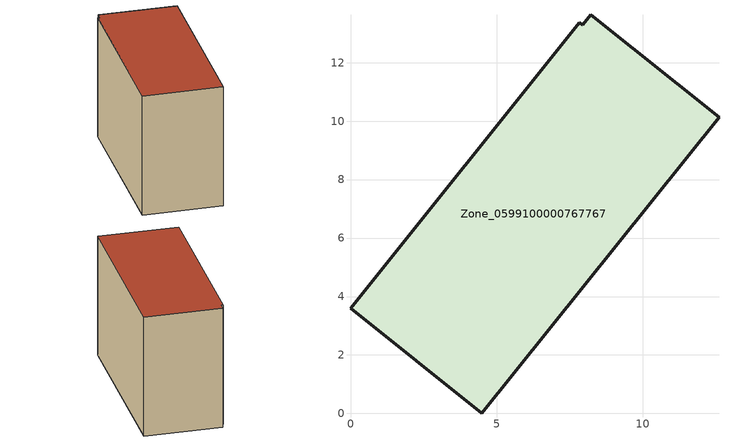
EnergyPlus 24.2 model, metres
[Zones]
Zone_0599100000767767
 floor ground (C_G): 0,3.6 7.82,13.37 7.94,13.29 8.22,13.65 12.61,10.13 4.5,0 z0.39
 wall outside (C_F): 0,3.6 4.5,0 12.61,10.13 8.22,13.65 7.94,13.29 7.82,13.37 0,3.6 z0.39:9.55
 roof outside (C_R): 7.82,13.37 0,3.6 4.5,0 12.61,10.13 8.22,13.65 7.94,13.29 z9.55
[BUILDING]
Pand.0599100000767767: North Axis=0; Terrain=City; Loads Convergence Tolerance Value=0.04; Temperature Convergence Tolerance Value=0.4; Solar Distribution=FullExterior; Maximum Number of Warmup Days=25; Minimum Number of Warmup Days=1
[Site:Location]
Rotterdam.The.Hague.AP_ZH_NLD Design_Conditions: Latitude=51.96; Longitude=4.45; Time Zone=1; Elevation=-4.5
[SITE:GROUNDTEMPERATURE:BUILDINGSURFACE]
18, 18, 18, 18, 18, 18, 18, 18, 18, 18, 18, 18
[MATERIAL] Thermal Absorptance=0.9; Solar Absorptance=0.7; Visible Absorptance=0.7
Name | Roughness | Thickness | Conductivity | Density | Specific Heat
G.TI.2006-2014 | MediumSmooth | 0.15 | 0.06 | 540 | 1210
F.TI.2006-2014 | Rough | 0.3 | 0.12 | 1920 | 840
R.TI.2006-2014 | MediumRough | 0.2 | 0.08 | 1500 | 1000
[CONSTRUCTION]
C_G: G.TI.2006-2014
C_F: F.TI.2006-2014
C_R: R.TI.2006-2014
[ZONE]
Zone_0599100000767767: Type=1; Multiplier=1; Ceiling Height=Autocalculate; Volume=Autocalculate; Floor Area=autocalculate; Part of Total Floor Area=Yes
[ZONEINFILTRATION:DESIGNFLOWRATE]
Infil_Zone_0599100000767767: Zone or ZoneList or Space or SpaceList=Zone_0599100000767767; Schedule=AlwaysOn; Design Flow Rate Calculation Method=Flow/Area; Flow Rate per Floor Area=0.0015; Constant Term Coefficient=1; Temperature Term Coefficient=0; Velocity Term Coefficient=0; Velocity Squared Term Coefficient=0
[HVACTEMPLATE:ZONE:IDEALLOADSAIRSYSTEM]
Zone_0599100000767767: Maximum Heating Supply Air Temperature=50; Minimum Cooling Supply Air Temperature=13; Maximum Heating Supply Air Humidity Ratio=0.0156; Minimum Cooling Supply Air Humidity Ratio=0.0077; Heating Limit=NoLimit; Cooling Limit=NoLimit; Dehumidification Control Type=ConstantSensibleHeatRatio; Cooling Sensible Heat Ratio=0.7; Dehumidification Setpoint=60; Humidification Control Type=None; Humidification Setpoint=30; Outdoor Air Method=None; Outdoor Air Flow Rate per Person=0.00944; Outdoor Air Flow Rate per Zone Floor Area=0; Outdoor Air Flow Rate per Zone=0; Demand Controlled Ventilation Type=None; Outdoor Air Economizer Type=NoEconomizer; Heat Recovery Type=None; Sensible Heat Recovery Effectiveness=0.7; Latent Heat Recovery Effectiveness=0.65
[ZONECONTROL:THERMOSTAT]
ThermostatControl_Zone_0599100000767767: Zone or ZoneList=Zone_0599100000767767; Control Type Schedule=DualSetpointControlType; Control 1=Thermostat_Zone_0599100000767767; Temperature Difference Between Cutout And Setpoint=0
[THERMOSTATSETPOINT:DUALSETPOINT]
Thermostat_Zone_0599100000767767: Heating Setpoint Temperature Schedule=HeatingSetpoint_Zone_0599100000767767; Cooling Setpoint Temperature Schedule=CoolingSetpoint_Zone_0599100000767767
[SCHEDULE:COMPACT]
HeatingSetpoint_Zone_0599100000767767: Through: 12/31, For: AllDays, Until: 24:00, 21
CoolingSetpoint_Zone_0599100000767767: Through: 12/31, For: AllDays, Until: 24:00, 24
DualSetpointControlType: Through: 12/31, For: AllDays, Until: 24:00, 4
AlwaysOn: Through: 12/31, For: AllDays, Until: 24:00, 1
